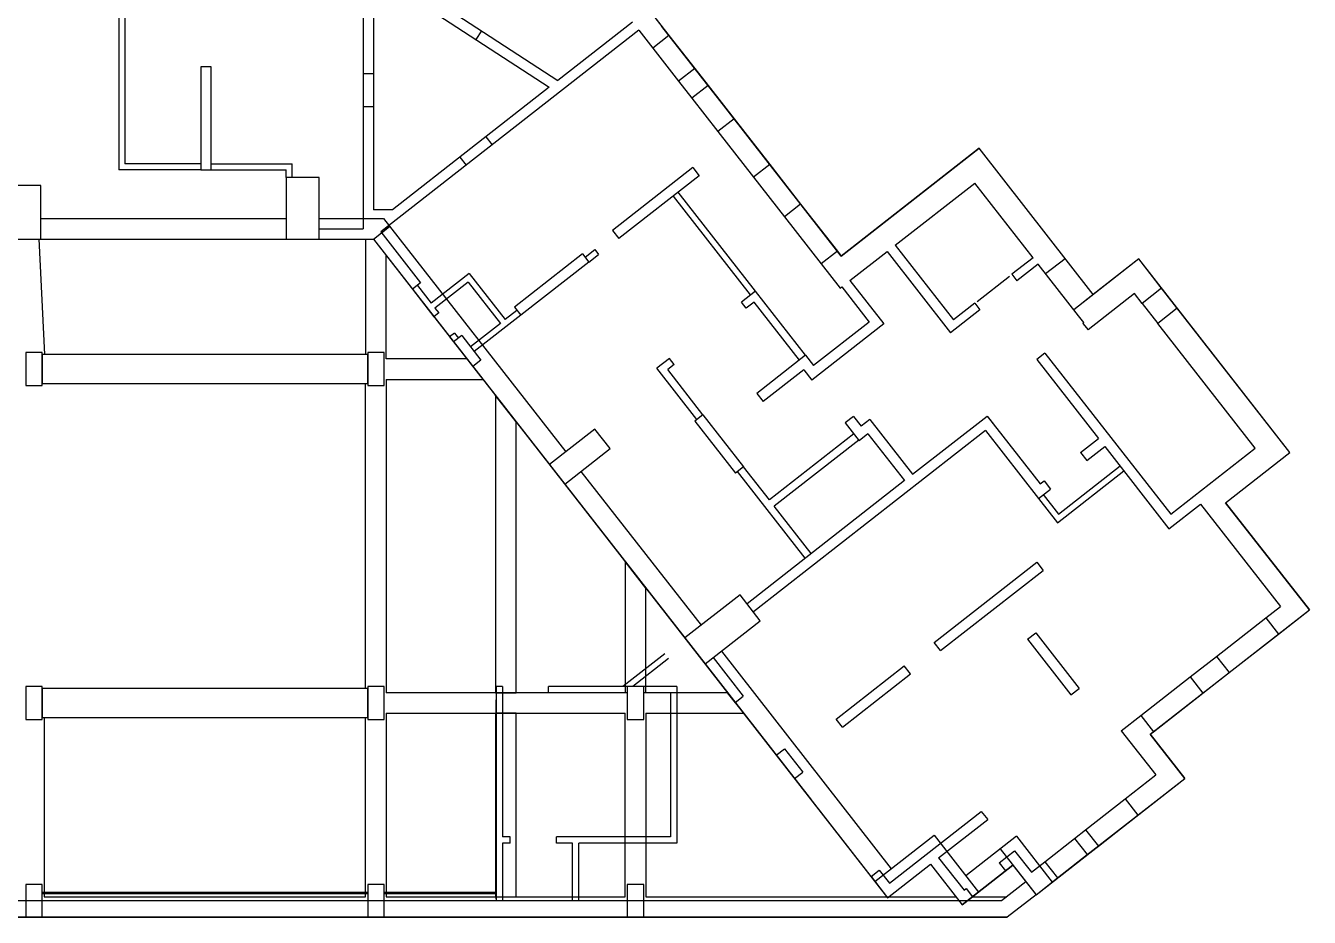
# Model space of a CAD drawing. Header units: metres. Extents: x -681087 to 1033303, y 74272 to 2630761.
# Drawn here: x 175934 to 207085, y 2090534 to 2112164 of the extents above; entities that cross this region are included whole.
import ezdxf

# ---------------------------------------------------------------- set-up
doc = ezdxf.new("R2010")
doc.units = ezdxf.units.M
for name, color, linetype in [('SKELETON_CLEAN', 7, 'Continuous'), ('SKELETON_ISOLATED', 1, 'Continuous'), ('SKELETON_ORIGINAL', 8, 'Continuous')]:
    doc.layers.add(name, color=color, linetype=linetype)

msp = doc.modelspace()

# ---------------------------------------------------------------- linework, layer by layer
at = {"layer": 'SKELETON_CLEAN'}
for p, q in [((184123, 2115484), (184123, 2107234)), ((178193, 2113654), (178193, 2108664)), ((178343, 2113804), (178343, 2108814)), ((184373, 2113744), (188849, 2110837)), ((184373, 2113446), (184373, 2107701)), ((184373, 2113446), (188641, 2110674)), ((190812, 2112053), (184551, 2107162)), ((190658, 2112250), (188849, 2110837)), ((190812, 2112053), (191151, 2111620)), ((191545, 2111928), (191151, 2111620)), ((191545, 2111928), (192173, 2111124)), ((191151, 2111620), (191779, 2110816)), ((180438, 2111164), (180188, 2111164)), ((180188, 2111164), (180188, 2108664)), ((180438, 2108664), (180438, 2111164)), ((192173, 2111124), (191779, 2110816)), ((192173, 2111124), (192496, 2110710)), ((191779, 2110816), (192102, 2110402)), ((188641, 2110674), (184836, 2107701)), ((192496, 2110710), (192102, 2110402)), ((192496, 2110710), (193124, 2109906)), ((192102, 2110402), (192730, 2109599)), ((193124, 2109906), (192730, 2109599)), ((193124, 2109906), (193989, 2108799)), ((192730, 2109599), (193595, 2108491)), ((199070, 2109191), (195725, 2106577)), ((201841, 2105645), (199070, 2109191)), ((180188, 2108664), (178193, 2108664)), ((180188, 2108814), (178343, 2108814)), ((180188, 2108664), (180438, 2108664)), ((180438, 2108814), (182403, 2108814)), ((180438, 2108664), (182253, 2108664)), ((182253, 2108484), (182253, 2108664)), ((182403, 2108484), (182403, 2108814)), ((192127, 2108722), (190173, 2107195)), ((192127, 2108722), (192281, 2108525)), ((193989, 2108799), (193595, 2108491)), ((193989, 2108799), (194740, 2107838)), ((176303, 2108284), (175703, 2108284)), ((176303, 2106984), (176303, 2108284)), ((183053, 2108484), (182253, 2108484)), ((182253, 2108484), (182253, 2106984)), ((183053, 2106984), (183053, 2108484)), ((192281, 2108525), (190327, 2106998)), ((193595, 2108491), (194346, 2107530)), ((197036, 2106840), (198967, 2108348)), ((200383, 2106536), (198967, 2108348)), ((193643, 2105725), (191769, 2108124)), ((184836, 2107701), (184373, 2107701)), ((194740, 2107838), (194346, 2107530)), ((194740, 2107838), (195633, 2106695)), ((183053, 2107484), (184617, 2107484)), ((184617, 2107484), (189040, 2101823)), ((194346, 2107530), (195239, 2106387)), ((183053, 2107234), (184123, 2107234)), ((184373, 2106984), (184767, 2107292)), ((184551, 2107162), (185518, 2105925)), ((190173, 2107195), (190327, 2106998)), ((169873, 2106984), (184373, 2106984)), ((175703, 2106984), (176303, 2106984)), ((176303, 2106984), (182253, 2106984)), ((182253, 2106984), (183053, 2106984)), ((183053, 2106984), (184373, 2106984)), ((184373, 2106984), (186983, 2103643)), ((189509, 2106550), (189746, 2106734)), ((189746, 2106734), (189838, 2106616)), ((197036, 2106840), (198452, 2105028)), ((184684, 2104084), (184684, 2106586)), ((189448, 2106628), (187793, 2105335)), ((189602, 2106431), (187947, 2105138)), ((189448, 2106628), (189602, 2106431)), ((189602, 2106431), (189838, 2106616)), ((195633, 2106695), (195239, 2106387)), ((195633, 2106695), (195725, 2106577)), ((195937, 2105981), (196839, 2106686)), ((196839, 2106686), (198378, 2104716)), ((200383, 2106536), (199867, 2106133)), ((202944, 2106506), (201604, 2105460)), ((203498, 2105797), (202944, 2106506)), ((186697, 2106154), (185775, 2105434)), ((186697, 2106154), (187571, 2105035)), ((195239, 2106387), (195700, 2105796)), ((199867, 2106133), (199990, 2105975)), ((200506, 2106378), (199990, 2105975)), ((201485, 2105125), (200506, 2106378)), ((185518, 2105925), (185321, 2105771)), ((185439, 2105863), (185775, 2105434)), ((186671, 2105943), (185867, 2105315)), ((186671, 2105943), (187453, 2104943)), ((195700, 2105796), (195740, 2105827)), ((195740, 2105827), (196405, 2104976)), ((195937, 2105981), (196756, 2104933)), ((203498, 2105797), (203025, 2105428)), ((206613, 2101810), (203412, 2105908)), ((203880, 2105309), (203498, 2105797)), ((185321, 2105771), (185841, 2105105)), ((193643, 2105725), (193305, 2105460)), ((194859, 2104169), (193643, 2105725)), ((202840, 2105664), (201714, 2104784)), ((203025, 2105428), (202840, 2105664)), ((185959, 2105197), (185841, 2105105)), ((185867, 2105315), (185959, 2105197)), ((187855, 2105257), (187571, 2105035)), ((187793, 2105335), (187947, 2105138)), ((193422, 2105310), (193305, 2105460)), ((193611, 2105458), (193422, 2105310)), ((194710, 2104052), (193611, 2105458)), ((199091, 2105273), (198378, 2104716)), ((198968, 2105431), (198452, 2105028)), ((198968, 2105431), (199091, 2105273)), ((203025, 2105428), (203407, 2104939)), ((203880, 2105309), (203407, 2104939)), ((187453, 2104943), (186728, 2104376)), ((187947, 2105138), (186820, 2104258)), ((196756, 2104933), (195010, 2103569)), ((196405, 2104976), (195053, 2103920)), ((201614, 2104960), (201485, 2105125)), ((201614, 2104960), (201590, 2104941)), ((201590, 2104941), (201714, 2104784)), ((205771, 2101913), (203407, 2104939)), ((186341, 2104709), (186223, 2104616)), ((186223, 2104616), (186318, 2104494)), ((186515, 2104648), (186318, 2104494)), ((186341, 2104709), (186437, 2104587)), ((186515, 2104648), (186983, 2104049)), ((184634, 2104234), (184234, 2104234)), ((184634, 2103434), (184634, 2104234)), ((186318, 2104494), (186786, 2103895)), ((186639, 2104084), (184684, 2104084)), ((186983, 2104049), (186786, 2103895)), ((191555, 2104093), (191248, 2103853)), ((191672, 2103944), (191515, 2103821)), ((191672, 2103944), (191555, 2104093)), ((194859, 2104169), (193677, 2103245)), ((194859, 2104169), (195053, 2103920)), ((200668, 2104221), (200471, 2104067)), ((200471, 2104067), (201968, 2102152)), ((200668, 2104221), (203722, 2100313)), ((192221, 2102608), (191248, 2103853)), ((192370, 2102725), (191515, 2103821)), ((194816, 2103818), (193831, 2103048)), ((194816, 2103818), (195010, 2103569)), ((184234, 2103434), (184634, 2103434)), ((184684, 2103584), (184684, 2095984)), ((184684, 2103584), (187029, 2103584)), ((187834, 2102554), (187334, 2103194)), ((187334, 2103194), (187334, 2095984)), ((193677, 2103245), (193831, 2103048)), ((192370, 2102725), (192173, 2102571)), ((192370, 2102725), (193355, 2101464)), ((196020, 2102683), (195823, 2102529)), ((196020, 2102683), (196205, 2102447)), ((197458, 2101281), (199266, 2102694)), ((199266, 2102694), (200553, 2101047)), ((187834, 2095984), (187834, 2102554)), ((189749, 2102377), (188646, 2101516)), ((190118, 2101905), (189749, 2102377)), ((192173, 2102571), (193158, 2101310)), ((195823, 2102529), (196162, 2102096)), ((196417, 2102613), (196205, 2102447)), ((196417, 2102613), (197458, 2101281)), ((199223, 2102343), (193593, 2097944)), ((196032, 2102261), (193983, 2100661)), ((196149, 2102112), (194100, 2100511)), ((196374, 2102262), (196162, 2102096)), ((196374, 2102262), (197261, 2101127)), ((199223, 2102343), (200510, 2100696)), ((201530, 2101811), (201968, 2102152)), ((189015, 2101043), (190118, 2101905)), ((201530, 2101811), (201684, 2101614)), ((201684, 2101614), (202121, 2101955)), ((202121, 2101955), (203679, 2099962)), ((203722, 2100313), (205771, 2101913)), ((205053, 2100591), (206613, 2101810)), ((188646, 2101516), (189015, 2101043)), ((193355, 2101464), (193158, 2101310)), ((193983, 2100661), (193355, 2101464)), ((200998, 2100316), (202491, 2101483)), ((197261, 2101127), (193439, 2098141)), ((200553, 2101047), (200648, 2101121)), ((200648, 2101121), (200802, 2100924)), ((200972, 2100105), (202583, 2101364)), ((189015, 2101043), (191930, 2097311)), ((200510, 2100696), (200802, 2100924)), ((194999, 2099360), (194100, 2100511)), ((200510, 2100696), (200972, 2100105)), ((200628, 2100789), (200998, 2100316)), ((203679, 2099962), (204443, 2100559)), ((204443, 2100559), (206383, 2098077)), ((207085, 2097990), (205053, 2100591)), ((190412, 2099254), (196852, 2091011)), ((190984, 2098522), (190484, 2099162)), ((190484, 2099162), (190484, 2095984)), ((197979, 2097203), (200469, 2099148)), ((198133, 2097006), (200623, 2098951)), ((200469, 2099148), (200623, 2098951)), ((190984, 2095984), (190984, 2098522)), ((193270, 2098358), (191930, 2097311)), ((193762, 2097728), (193270, 2098358)), ((206028, 2097800), (206383, 2098077)), ((192423, 2096681), (193762, 2097728)), ((203223, 2094974), (207085, 2097990)), ((204830, 2096864), (206028, 2097800)), ((206028, 2097800), (206336, 2097406)), ((206336, 2097406), (207085, 2097990)), ((200247, 2097281), (200444, 2097434)), ((200444, 2097434), (201497, 2096087)), ((205138, 2096470), (206336, 2097406)), ((191930, 2097311), (192423, 2096681)), ((198133, 2097006), (197979, 2097203)), ((200247, 2097281), (201300, 2095933)), ((192620, 2096835), (193349, 2095901)), ((204192, 2096365), (204830, 2096864)), ((204830, 2096864), (205138, 2096470)), ((192423, 2096681), (195002, 2093379)), ((195600, 2095343), (197254, 2096636)), ((195754, 2095146), (197408, 2096439)), ((197408, 2096439), (197254, 2096636)), ((204500, 2095971), (205138, 2096470)), ((184634, 2096134), (184234, 2096134)), ((184634, 2095334), (184634, 2096134)), ((187504, 2096134), (187354, 2096134)), ((187504, 2096134), (187504, 2092484)), ((188624, 2095984), (188624, 2096134)), ((190534, 2096134), (188624, 2096134)), ((190934, 2096134), (190534, 2096134)), ((190534, 2096134), (190534, 2095334)), ((191734, 2096134), (190934, 2096134)), ((190934, 2095334), (190934, 2096134)), ((191734, 2096134), (191734, 2092334)), ((202994, 2095429), (204192, 2096365)), ((204192, 2096365), (204500, 2095971)), ((187334, 2095984), (187834, 2095984)), ((190937, 2095984), (190934, 2095984)), ((191584, 2095984), (191584, 2092484)), ((193358, 2095484), (192967, 2095984)), ((193152, 2095747), (193349, 2095901)), ((201300, 2095933), (201497, 2096087)), ((203302, 2095035), (204500, 2095971)), ((176384, 2095384), (176384, 2091034)), ((184184, 2091034), (184184, 2095384)), ((184234, 2095334), (184634, 2095334)), ((184684, 2095484), (190484, 2095484)), ((184684, 2095484), (184684, 2091034)), ((187834, 2095484), (187334, 2095484)), ((187834, 2091034), (187834, 2095484)), ((190484, 2091034), (190484, 2095484)), ((190534, 2095334), (190934, 2095334)), ((190984, 2095484), (193358, 2095484)), ((190984, 2095484), (190984, 2091034)), ((195754, 2095146), (195600, 2095343)), ((202522, 2095060), (202994, 2095429)), ((202994, 2095429), (203302, 2095035)), ((202522, 2095060), (203359, 2093988)), ((203223, 2094974), (203302, 2095035)), ((204061, 2093902), (203223, 2094974)), ((194150, 2094471), (194347, 2094625)), ((194347, 2094625), (194790, 2094057)), ((194150, 2094471), (194593, 2093903)), ((194593, 2093903), (194790, 2094057)), ((202618, 2093410), (203359, 2093988)), ((201689, 2092049), (204061, 2093902)), ((201657, 2092658), (202618, 2093410)), ((202618, 2093410), (202926, 2093016)), ((196895, 2091362), (199125, 2093105)), ((199125, 2093105), (199279, 2092908)), ((201965, 2092264), (202926, 2093016)), ((198089, 2091978), (199279, 2092908)), ((187694, 2092484), (187504, 2092484)), ((187694, 2092334), (187694, 2092484)), ((191584, 2092484), (188814, 2092484)), ((188814, 2092334), (188814, 2092484)), ((196544, 2091405), (197979, 2092526)), ((197979, 2092526), (199056, 2091147)), ((199977, 2092501), (198748, 2091541)), ((199977, 2092501), (200846, 2091390)), ((200664, 2091883), (201389, 2092449)), ((201389, 2092449), (201657, 2092658)), ((201389, 2092449), (201697, 2092055)), ((201657, 2092658), (201965, 2092264)), ((187504, 2092334), (187504, 2090934)), ((187694, 2092334), (187504, 2092334)), ((189204, 2092334), (188814, 2092334)), ((189204, 2090934), (189204, 2092334)), ((191734, 2092334), (189354, 2092334)), ((189354, 2090934), (189354, 2092334)), ((199560, 2091858), (199934, 2092150)), ((199583, 2092193), (200452, 2091082)), ((199934, 2092150), (200341, 2091630)), ((201697, 2092055), (201965, 2092264)), ((196852, 2091011), (197892, 2091824)), ((197892, 2091824), (198662, 2090839)), ((198089, 2091978), (198705, 2091190)), ((199891, 2091799), (198662, 2090839)), ((199560, 2091858), (199714, 2091661)), ((199714, 2091661), (199891, 2091799)), ((199891, 2091799), (200452, 2091082)), ((200341, 2091630), (200664, 2091883)), ((200664, 2091883), (200972, 2091489)), ((200972, 2091489), (201697, 2092055)), ((196452, 2091524), (196649, 2091677)), ((196649, 2091677), (196895, 2091362)), ((176334, 2091334), (175934, 2091334)), ((175934, 2091334), (175934, 2090534)), ((176334, 2090534), (176334, 2091334)), ((184634, 2091334), (184234, 2091334)), ((184234, 2091334), (184234, 2090534)), ((184634, 2090534), (184634, 2091334)), ((190934, 2091334), (190534, 2091334)), ((190534, 2091334), (190534, 2090534)), ((190934, 2090534), (190934, 2091334)), ((198705, 2091190), (198756, 2091230)), ((198756, 2091230), (198910, 2091033)), ((200205, 2091398), (199612, 2090934)), ((200452, 2091082), (200909, 2091439)), ((199612, 2090934), (136983, 2090934)), ((176384, 2091034), (184184, 2091034)), ((184684, 2091034), (190484, 2091034)), ((187334, 2091034), (187834, 2091034)), ((190984, 2091034), (198509, 2091034)), ((198662, 2090839), (198910, 2091033)), ((198912, 2091034), (199740, 2091034)), ((200452, 2091082), (199750, 2090534)), ((136983, 2090534), (199750, 2090534)), ((175934, 2090534), (176334, 2090534)), ((184234, 2090534), (184634, 2090534)), ((190534, 2090534), (190934, 2090534))]:
    msp.add_line(p, q, dxfattribs=at)
at = {"layer": 'SKELETON_ISOLATED'}
for p, q in [((186864, 2111828), (187001, 2112038)), ((193481, 2109449), (191375, 2112144)), ((184373, 2110994), (184123, 2110994)), ((184373, 2110194), (184123, 2110194)), ((187100, 2109471), (187254, 2109274)), ((186470, 2108978), (186624, 2108781)), ((193525, 2105633), (191651, 2108032)), ((176303, 2107484), (182253, 2107484)), ((176253, 2106996), (176387, 2104184)), ((184184, 2106984), (184184, 2104184)), ((200684, 2106150), (201157, 2106519)), ((199023, 2105474), (199811, 2106090)), ((176334, 2104234), (175934, 2104234)), ((184234, 2104184), (176334, 2104184)), ((176334, 2103809), (176334, 2103859)), ((184234, 2103859), (184234, 2103809)), ((175934, 2103434), (176334, 2103434)), ((176334, 2103484), (184234, 2103484)), ((184184, 2096084), (184184, 2103484)), ((199297, 2102655), (199420, 2102497)), ((189409, 2101351), (192324, 2097619)), ((194850, 2099243), (193206, 2101347)), ((191441, 2096930), (190423, 2096134)), ((191534, 2096812), (190667, 2096134)), ((192817, 2096989), (196938, 2091713)), ((176334, 2096134), (175934, 2096134)), ((184234, 2096084), (176334, 2096084)), ((190509, 2095984), (186654, 2095984)), ((192275, 2095984), (190959, 2095984)), ((176334, 2095709), (176334, 2095759)), ((184234, 2095759), (184234, 2095709)), ((187344, 2095809), (187344, 2090984)), ((175934, 2095334), (176334, 2095334)), ((176334, 2095384), (184234, 2095384)), ((184234, 2091119), (176334, 2091119)), ((187354, 2091134), (184634, 2091134)), ((187354, 2091104), (184634, 2091104))]:
    msp.add_line(p, q, dxfattribs=at)
at = {"layer": 'SKELETON_ORIGINAL'}
for p, q in [((184123, 2115484), (184123, 2107234)), ((178193, 2113654), (178193, 2108664)), ((178343, 2113804), (178343, 2108814)), ((184373, 2113744), (188849, 2110837)), ((184373, 2113446), (184373, 2107701)), ((184373, 2113446), (188641, 2110674)), ((195725, 2106577), (191206, 2112361)), ((190812, 2112053), (184551, 2107162)), ((186864, 2111828), (187001, 2112038)), ((190658, 2112250), (188849, 2110837)), ((190812, 2112053), (191151, 2111620)), ((191237, 2112322), (191545, 2111928)), ((191545, 2111928), (191151, 2111620)), ((191545, 2111928), (192173, 2111124)), ((191151, 2111620), (191779, 2110816)), ((180438, 2111164), (180188, 2111164)), ((180188, 2111164), (180188, 2108664)), ((180438, 2108664), (180438, 2111164)), ((192173, 2111124), (191779, 2110816)), ((192173, 2111124), (192496, 2110710)), ((184373, 2110994), (184123, 2110994)), ((191779, 2110816), (192102, 2110402)), ((188641, 2110674), (184836, 2107701)), ((192496, 2110710), (192102, 2110402)), ((192496, 2110710), (193124, 2109906)), ((184373, 2110194), (184123, 2110194)), ((192102, 2110402), (192730, 2109599)), ((193124, 2109906), (192730, 2109599)), ((193124, 2109906), (193989, 2108799)), ((192730, 2109599), (193595, 2108491)), ((187100, 2109471), (187254, 2109274)), ((186470, 2108978), (186624, 2108781)), ((199070, 2109191), (195725, 2106577)), ((195725, 2106577), (199070, 2109191)), ((201841, 2105645), (199070, 2109191)), ((201841, 2105645), (199070, 2109191)), ((180188, 2108664), (178193, 2108664)), ((180188, 2108814), (178343, 2108814)), ((180188, 2108664), (180438, 2108664)), ((180438, 2108814), (182403, 2108814)), ((180438, 2108664), (182253, 2108664)), ((182253, 2108484), (182253, 2108664)), ((182403, 2108484), (182403, 2108814)), ((192127, 2108722), (190173, 2107195)), ((192127, 2108722), (192281, 2108525)), ((193989, 2108799), (193595, 2108491)), ((193989, 2108799), (194740, 2107838)), ((176303, 2108284), (175703, 2108284)), ((176303, 2106984), (176303, 2108284)), ((183053, 2108484), (182253, 2108484)), ((182253, 2108484), (182253, 2106984)), ((183053, 2106984), (183053, 2108484)), ((192281, 2108525), (190327, 2106998)), ((193595, 2108491), (194346, 2107530)), ((197036, 2106840), (198967, 2108348)), ((200383, 2106536), (198967, 2108348)), ((193525, 2105633), (191651, 2108032)), ((193643, 2105725), (191769, 2108124)), ((184836, 2107701), (184373, 2107701)), ((194740, 2107838), (194346, 2107530)), ((194740, 2107838), (195633, 2106695)), ((176303, 2107484), (182253, 2107484)), ((183053, 2107484), (184617, 2107484)), ((184617, 2107484), (189040, 2101823)), ((194346, 2107530), (195239, 2106387)), ((183053, 2107234), (184123, 2107234)), ((184373, 2106984), (184767, 2107292)), ((184551, 2107162), (185518, 2105925)), ((190173, 2107195), (190327, 2106998)), ((169873, 2106984), (184373, 2106984)), ((175703, 2106984), (176303, 2106984)), ((176253, 2106996), (176387, 2104184)), ((176303, 2106984), (182253, 2106984)), ((182253, 2106984), (183053, 2106984)), ((183053, 2106984), (184373, 2106984)), ((183053, 2106984), (184373, 2106984)), ((184184, 2106984), (184184, 2104184)), ((184373, 2106984), (188646, 2101516)), ((184373, 2106984), (196852, 2091011)), ((184373, 2106984), (185321, 2105771)), ((189509, 2106550), (189746, 2106734)), ((189746, 2106734), (189838, 2106616)), ((197036, 2106840), (198452, 2105028)), ((184684, 2104084), (184684, 2106586)), ((189448, 2106628), (187793, 2105335)), ((189602, 2106431), (187947, 2105138)), ((189448, 2106628), (189602, 2106431)), ((189602, 2106431), (189838, 2106616)), ((195633, 2106695), (195239, 2106387)), ((195633, 2106695), (195725, 2106577)), ((195937, 2105981), (196839, 2106686)), ((196839, 2106686), (198378, 2104716)), ((200383, 2106536), (199867, 2106133)), ((200684, 2106150), (201157, 2106519)), ((202944, 2106506), (201368, 2105275)), ((202944, 2106506), (201841, 2105645)), ((206613, 2101810), (202944, 2106506)), ((203498, 2105797), (202944, 2106506)), ((186697, 2106154), (185775, 2105434)), ((186697, 2106154), (187571, 2105035)), ((195239, 2106387), (195700, 2105796)), ((199867, 2106133), (199990, 2105975)), ((200506, 2106378), (199990, 2105975)), ((201485, 2105125), (200506, 2106378)), ((185518, 2105925), (185321, 2105771)), ((185439, 2105863), (185775, 2105434)), ((186671, 2105943), (185867, 2105315)), ((186671, 2105943), (187453, 2104943)), ((195700, 2105796), (195740, 2105827)), ((195740, 2105827), (196405, 2104976)), ((195937, 2105981), (196756, 2104933)), ((199023, 2105474), (199811, 2106090)), ((203498, 2105797), (203025, 2105428)), ((203880, 2105309), (203498, 2105797)), ((185321, 2105771), (185841, 2105105)), ((193643, 2105725), (193305, 2105460)), ((194859, 2104169), (193643, 2105725)), ((202840, 2105664), (201714, 2104784)), ((203025, 2105428), (202840, 2105664)), ((185959, 2105197), (185841, 2105105)), ((185867, 2105315), (185959, 2105197)), ((187855, 2105257), (187571, 2105035)), ((187793, 2105335), (187947, 2105138)), ((193422, 2105310), (193305, 2105460)), ((193611, 2105458), (193422, 2105310)), ((194710, 2104052), (193611, 2105458)), ((199091, 2105273), (198378, 2104716)), ((198968, 2105431), (198452, 2105028)), ((198968, 2105431), (199091, 2105273)), ((203025, 2105428), (203407, 2104939)), ((203880, 2105309), (203407, 2104939)), ((206613, 2101810), (203880, 2105309)), ((187453, 2104943), (186728, 2104376)), ((187947, 2105138), (186820, 2104258)), ((196756, 2104933), (195010, 2103569)), ((196405, 2104976), (195053, 2103920)), ((201614, 2104960), (201485, 2105125)), ((201614, 2104960), (201590, 2104941)), ((201590, 2104941), (201714, 2104784)), ((205771, 2101913), (203407, 2104939)), ((186341, 2104709), (186223, 2104616)), ((186223, 2104616), (186318, 2104494)), ((186515, 2104648), (186318, 2104494)), ((186341, 2104709), (186437, 2104587)), ((186515, 2104648), (186983, 2104049)), ((176334, 2104234), (175934, 2104234)), ((175934, 2104234), (175934, 2103434)), ((176334, 2103434), (176334, 2104234)), ((184634, 2104234), (184234, 2104234)), ((184234, 2104234), (184234, 2103434)), ((184634, 2103434), (184634, 2104234)), ((186318, 2104494), (186786, 2103895)), ((176334, 2104184), (176334, 2103484)), ((184234, 2104184), (176334, 2104184)), ((184234, 2103484), (184234, 2104184)), ((186639, 2104084), (184684, 2104084)), ((186983, 2104049), (186786, 2103895)), ((191555, 2104093), (191248, 2103853)), ((191672, 2103944), (191515, 2103821)), ((191672, 2103944), (191555, 2104093)), ((194859, 2104169), (193677, 2103245)), ((194859, 2104169), (195053, 2103920)), ((200668, 2104221), (200471, 2104067)), ((200471, 2104067), (201968, 2102152)), ((200668, 2104221), (203722, 2100313)), ((192221, 2102608), (191248, 2103853)), ((192370, 2102725), (191515, 2103821)), ((194816, 2103818), (193831, 2103048)), ((194816, 2103818), (195010, 2103569)), ((175934, 2103434), (176334, 2103434)), ((176334, 2103484), (184234, 2103484)), ((184184, 2096084), (184184, 2103484)), ((184234, 2103434), (184634, 2103434)), ((184684, 2103584), (184684, 2095984)), ((184684, 2103584), (187029, 2103584)), ((187834, 2102554), (187334, 2103194)), ((187334, 2103194), (187334, 2095984)), ((193677, 2103245), (193831, 2103048)), ((192370, 2102725), (192173, 2102571)), ((192370, 2102725), (193355, 2101464)), ((196020, 2102683), (195823, 2102529)), ((196020, 2102683), (196205, 2102447)), ((197458, 2101281), (199266, 2102694)), ((199266, 2102694), (200553, 2101047)), ((187834, 2095984), (187834, 2102554)), ((189749, 2102377), (188646, 2101516)), ((190118, 2101905), (189749, 2102377)), ((192173, 2102571), (193158, 2101310)), ((195823, 2102529), (196162, 2102096)), ((196417, 2102613), (196205, 2102447)), ((196417, 2102613), (197458, 2101281)), ((199297, 2102655), (199420, 2102497)), ((199223, 2102343), (193593, 2097944)), ((196032, 2102261), (193983, 2100661)), ((196149, 2102112), (194100, 2100511)), ((196374, 2102262), (196162, 2102096)), ((196374, 2102262), (197261, 2101127)), ((199223, 2102343), (200510, 2100696)), ((201530, 2101811), (201968, 2102152)), ((189015, 2101043), (190118, 2101905)), ((201530, 2101811), (201684, 2101614)), ((201684, 2101614), (202121, 2101955)), ((202121, 2101955), (203679, 2099962)), ((203722, 2100313), (205771, 2101913)), ((205053, 2100591), (206613, 2101810)), ((205053, 2100591), (206613, 2101810)), ((188646, 2101516), (189015, 2101043)), ((193355, 2101464), (193158, 2101310)), ((193983, 2100661), (193355, 2101464)), ((200998, 2100316), (202491, 2101483)), ((189409, 2101351), (192324, 2097619)), ((194850, 2099243), (193206, 2101347)), ((197261, 2101127), (193439, 2098141)), ((200553, 2101047), (200648, 2101121)), ((200648, 2101121), (200802, 2100924)), ((200972, 2100105), (202583, 2101364)), ((189015, 2101043), (191930, 2097311)), ((200510, 2100696), (200802, 2100924)), ((194999, 2099360), (194100, 2100511)), ((200510, 2100696), (200972, 2100105)), ((200628, 2100789), (200998, 2100316)), ((203679, 2099962), (204443, 2100559)), ((204443, 2100559), (206383, 2098077)), ((207085, 2097990), (205053, 2100591)), ((205053, 2100591), (207085, 2097990)), ((190984, 2098522), (190484, 2099162)), ((190484, 2099162), (190484, 2095984)), ((197979, 2097203), (200469, 2099148)), ((198133, 2097006), (200623, 2098951)), ((200469, 2099148), (200623, 2098951)), ((190984, 2095984), (190984, 2098522)), ((193270, 2098358), (191930, 2097311)), ((193762, 2097728), (193270, 2098358)), ((206028, 2097800), (206383, 2098077)), ((192423, 2096681), (193762, 2097728)), ((203223, 2094974), (207085, 2097990)), ((204830, 2096864), (206028, 2097800)), ((206028, 2097800), (206336, 2097406)), ((206336, 2097406), (207085, 2097990)), ((200247, 2097281), (200444, 2097434)), ((200444, 2097434), (201497, 2096087)), ((205138, 2096470), (206336, 2097406)), ((191930, 2097311), (192423, 2096681)), ((198133, 2097006), (197979, 2097203)), ((200247, 2097281), (201300, 2095933)), ((191441, 2096930), (190423, 2096134)), ((191534, 2096812), (190667, 2096134)), ((192620, 2096835), (193349, 2095901)), ((192817, 2096989), (196938, 2091713)), ((204192, 2096365), (204830, 2096864)), ((204830, 2096864), (205138, 2096470)), ((192423, 2096681), (196852, 2091011)), ((192423, 2096681), (193152, 2095747)), ((195600, 2095343), (197254, 2096636)), ((195754, 2095146), (197408, 2096439)), ((197408, 2096439), (197254, 2096636)), ((204500, 2095971), (205138, 2096470)), ((176334, 2096134), (175934, 2096134)), ((175934, 2096134), (175934, 2095334)), ((176334, 2095334), (176334, 2096134)), ((184634, 2096134), (184234, 2096134)), ((184234, 2096134), (184234, 2095334)), ((184634, 2095334), (184634, 2096134)), ((187504, 2096134), (187354, 2096134)), ((187354, 2096134), (187354, 2090934)), ((187504, 2096134), (187504, 2092484)), ((188624, 2095984), (188624, 2096134)), ((190534, 2096134), (188624, 2096134)), ((190934, 2096134), (190534, 2096134)), ((190534, 2096134), (190534, 2095334)), ((191734, 2096134), (190934, 2096134)), ((190934, 2095334), (190934, 2096134)), ((191734, 2096134), (191734, 2092334)), ((202994, 2095429), (204192, 2096365)), ((204192, 2096365), (204500, 2095971)), ((176334, 2096084), (176334, 2095384)), ((184234, 2096084), (176334, 2096084)), ((184234, 2095384), (184234, 2096084)), ((190484, 2095984), (184684, 2095984)), ((187334, 2095984), (187834, 2095984)), ((190534, 2095984), (188624, 2095984)), ((191584, 2095984), (190934, 2095984)), ((190937, 2095984), (190934, 2095984)), ((192967, 2095984), (190984, 2095984)), ((191584, 2095984), (191584, 2092484)), ((193358, 2095484), (192967, 2095984)), ((193152, 2095747), (193349, 2095901)), ((201300, 2095933), (201497, 2096087)), ((203302, 2095035), (204500, 2095971)), ((175934, 2095334), (176334, 2095334)), ((176334, 2095384), (184234, 2095384)), ((176384, 2095384), (176384, 2091034)), ((184184, 2091034), (184184, 2095384)), ((184234, 2095334), (184634, 2095334)), ((184684, 2095484), (190484, 2095484)), ((184684, 2095484), (184684, 2091034)), ((187834, 2095484), (187334, 2095484)), ((187334, 2095484), (187334, 2091034)), ((187834, 2091034), (187834, 2095484)), ((190484, 2091034), (190484, 2095484)), ((190534, 2095334), (190934, 2095334)), ((190984, 2095484), (193358, 2095484)), ((190984, 2095484), (190984, 2091034)), ((195754, 2095146), (195600, 2095343)), ((202522, 2095060), (202994, 2095429)), ((202994, 2095429), (203302, 2095035)), ((202522, 2095060), (203359, 2093988)), ((203223, 2094974), (203302, 2095035)), ((204061, 2093902), (203223, 2094974)), ((203223, 2094974), (204061, 2093902)), ((194150, 2094471), (194347, 2094625)), ((194347, 2094625), (194790, 2094057)), ((194150, 2094471), (194593, 2093903)), ((194593, 2093903), (194790, 2094057)), ((202618, 2093410), (203359, 2093988)), ((200452, 2091082), (204061, 2093902)), ((202926, 2093016), (204061, 2093902)), ((201657, 2092658), (202618, 2093410)), ((202618, 2093410), (202926, 2093016)), ((196895, 2091362), (199125, 2093105)), ((199125, 2093105), (199279, 2092908)), ((201965, 2092264), (202926, 2093016)), ((198089, 2091978), (199279, 2092908)), ((187694, 2092484), (187504, 2092484)), ((187694, 2092334), (187694, 2092484)), ((191584, 2092484), (188814, 2092484)), ((188814, 2092334), (188814, 2092484)), ((196544, 2091405), (197979, 2092526)), ((197979, 2092526), (199056, 2091147)), ((199977, 2092501), (198748, 2091541)), ((199977, 2092501), (200846, 2091390)), ((200664, 2091883), (201389, 2092449)), ((201389, 2092449), (201657, 2092658)), ((201389, 2092449), (201697, 2092055)), ((201657, 2092658), (201965, 2092264)), ((187504, 2092334), (187504, 2090934)), ((187694, 2092334), (187504, 2092334)), ((189204, 2092334), (188814, 2092334)), ((189204, 2090934), (189204, 2092334)), ((191734, 2092334), (189354, 2092334)), ((189354, 2090934), (189354, 2092334)), ((199560, 2091858), (199934, 2092150)), ((199583, 2092193), (200452, 2091082)), ((199934, 2092150), (200341, 2091630)), ((201697, 2092055), (201965, 2092264)), ((196852, 2091011), (197892, 2091824)), ((196852, 2091011), (197892, 2091824)), ((196852, 2091011), (197892, 2091824)), ((197892, 2091824), (198662, 2090839)), ((197892, 2091824), (198662, 2090839)), ((197892, 2091824), (198662, 2090839)), ((198089, 2091978), (198705, 2091190)), ((199891, 2091799), (198662, 2090839)), ((198662, 2090839), (199891, 2091799)), ((199560, 2091858), (199714, 2091661)), ((199714, 2091661), (199891, 2091799)), ((199891, 2091799), (200452, 2091082)), ((199891, 2091799), (200452, 2091082)), ((200341, 2091630), (200664, 2091883)), ((200664, 2091883), (200972, 2091489)), ((200972, 2091489), (201697, 2092055)), ((196452, 2091524), (196649, 2091677)), ((196452, 2091524), (196852, 2091011)), ((196649, 2091677), (196895, 2091362)), ((200452, 2091082), (200972, 2091489)), ((176334, 2091334), (175934, 2091334)), ((175934, 2091334), (175934, 2090534)), ((176334, 2090534), (176334, 2091334)), ((184634, 2091334), (184234, 2091334)), ((184234, 2091334), (184234, 2090534)), ((184634, 2090534), (184634, 2091334)), ((190934, 2091334), (190534, 2091334)), ((190534, 2091334), (190534, 2090534)), ((190934, 2090534), (190934, 2091334)), ((198705, 2091190), (198756, 2091230)), ((198756, 2091230), (198910, 2091033)), ((200205, 2091398), (199612, 2090934)), ((200452, 2091082), (200846, 2091390)), ((199612, 2090934), (136983, 2090934)), ((184234, 2091134), (176334, 2091134)), ((184234, 2091104), (176334, 2091104)), ((176384, 2091034), (184184, 2091034)), ((187354, 2091134), (184634, 2091134)), ((187354, 2091104), (184634, 2091104)), ((184684, 2091034), (190484, 2091034)), ((187334, 2091034), (187834, 2091034)), ((190984, 2091034), (198509, 2091034)), ((198662, 2090839), (198910, 2091033)), ((198912, 2091034), (199740, 2091034)), ((200452, 2091082), (199750, 2090534)), ((136983, 2090534), (199750, 2090534)), ((199750, 2090534), (136983, 2090534)), ((175934, 2090534), (176334, 2090534)), ((184234, 2090534), (184634, 2090534)), ((190534, 2090534), (190934, 2090534))]:
    msp.add_line(p, q, dxfattribs=at)

doc.saveas('drawing.dxf')
